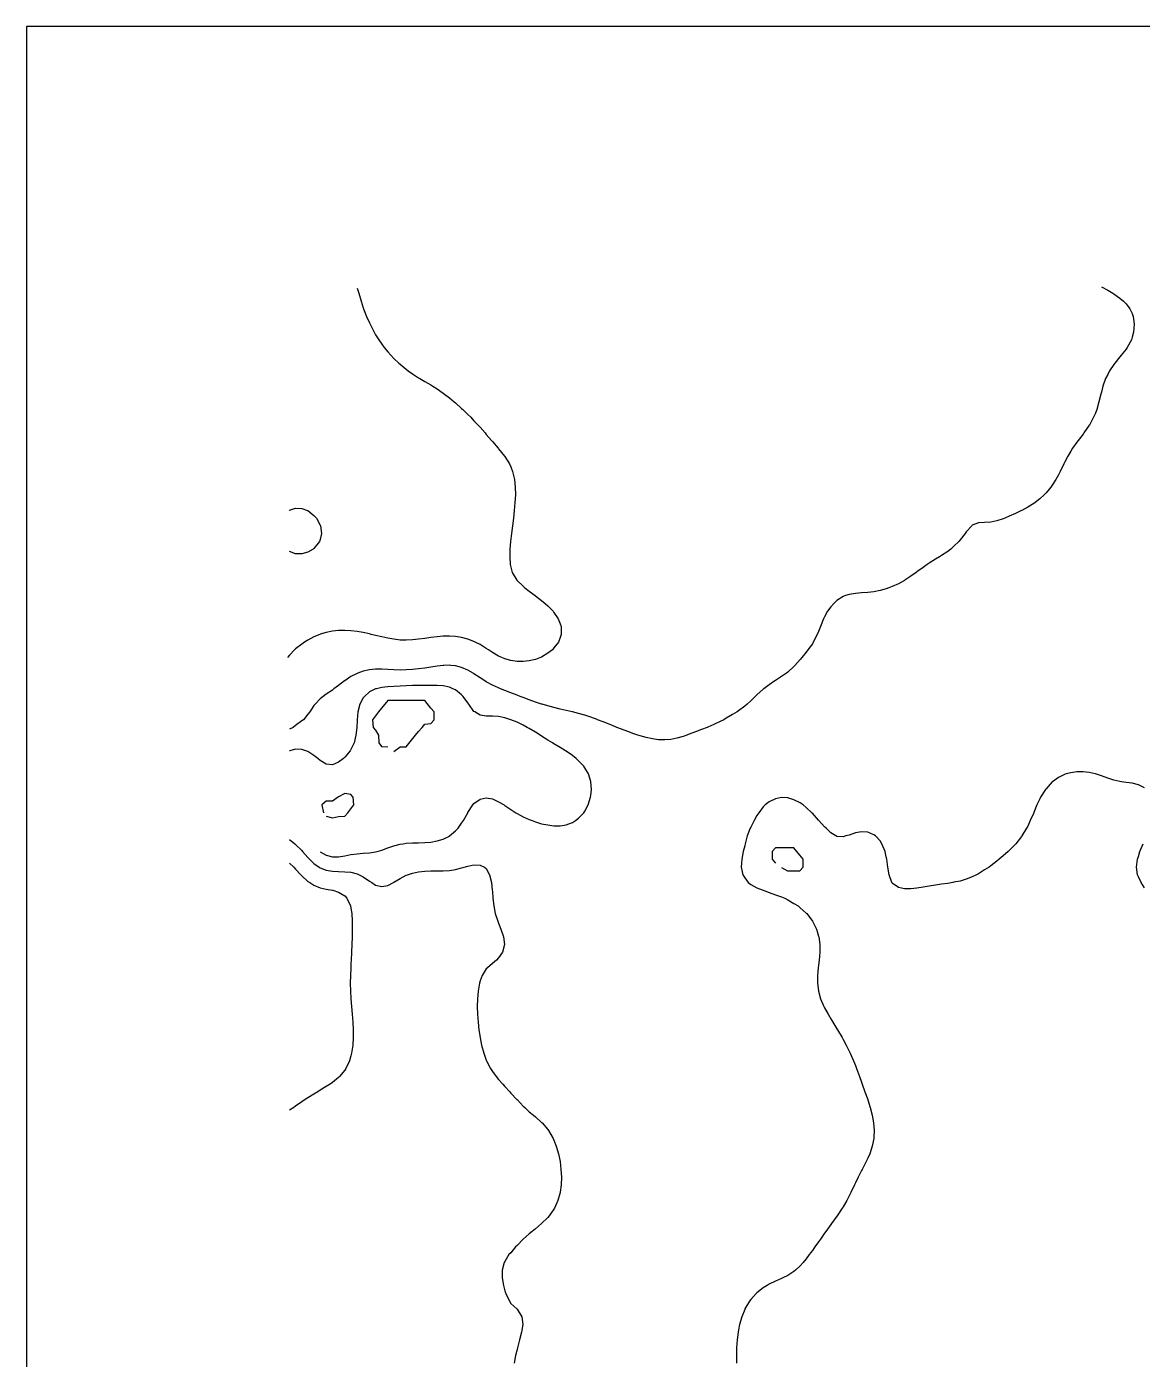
# Model space of a CAD drawing. Header units: metres. Extents: x 0 to 110, y 0 to 110.
# Drawn here: x 0 to 39.82, y 62.93 to 110.5 of the extents above; entities that cross this region are included whole.
import ezdxf

# ---------------------------------------------------------------- set-up
doc = ezdxf.new("R2010")
doc.units = ezdxf.units.M
doc.layers.add('laser', color=7, linetype='Continuous')
doc.layers.add('outline', color=7, linetype='Continuous')

msp = doc.modelspace()

# ---------------------------------------------------------------- linework, layer by layer
at = {"layer": 'laser'}
for points in [[(11.792, 101.16), (11.85, 100.982), (11.935, 100.705), (12.012, 100.468), (12.026, 100.429), (12.134, 100.152), (12.231, 99.922), (12.254, 99.875), (12.399, 99.598), (12.451, 99.503), (12.568, 99.322), (12.671, 99.166), (12.765, 99.045), (12.89, 98.888), (13.001, 98.768), (13.11, 98.652), (13.281, 98.491), (13.329, 98.447), (13.549, 98.267), (13.619, 98.214), (13.768, 98.11), (13.988, 97.968), (14.037, 97.938), (14.208, 97.838), (14.427, 97.708), (14.501, 97.661), (14.647, 97.571), (14.866, 97.421), (14.916, 97.384), (15.086, 97.252), (15.263, 97.107), (15.305, 97.068), (15.525, 96.87), (15.57, 96.831), (15.745, 96.656), (15.854, 96.554), (15.964, 96.433), (16.118, 96.277), (16.184, 96.197), (16.362, 96), (16.403, 95.946), (16.595, 95.724), (16.623, 95.686), (16.829, 95.447), (16.843, 95.429), (17.054, 95.17), (17.062, 95.158), (17.23, 94.893), (17.282, 94.781), (17.344, 94.616), (17.408, 94.34), (17.437, 94.063), (17.441, 93.786), (17.428, 93.509), (17.404, 93.233), (17.372, 92.956), (17.338, 92.679), (17.304, 92.402), (17.282, 92.212), (17.272, 92.126), (17.25, 91.849), (17.241, 91.572), (17.259, 91.295), (17.282, 91.2), (17.331, 91.018), (17.492, 90.742), (17.501, 90.732), (17.721, 90.524), (17.782, 90.465), (17.94, 90.353), (18.153, 90.188), (18.16, 90.184), (18.38, 90.019), (18.505, 89.911), (18.599, 89.825), (18.785, 89.635), (18.819, 89.588), (18.974, 89.358), (19.038, 89.176), (19.071, 89.081), (19.075, 88.804), (19.038, 88.696), (18.981, 88.528), (18.819, 88.32), (18.763, 88.251), (18.599, 88.134), (18.38, 87.996), (18.337, 87.974), (18.16, 87.914), (17.94, 87.862), (17.721, 87.839), (17.501, 87.842), (17.282, 87.874), (17.062, 87.933), (16.962, 87.974), (16.843, 88.032), (16.623, 88.162), (16.479, 88.251), (16.403, 88.304), (16.184, 88.442), (16.006, 88.528), (15.964, 88.55), (15.745, 88.639), (15.525, 88.695), (15.305, 88.728), (15.086, 88.742), (14.866, 88.74), (14.647, 88.723), (14.427, 88.696), (14.208, 88.663), (13.988, 88.631), (13.768, 88.607), (13.549, 88.596), (13.329, 88.604), (13.11, 88.631), (12.89, 88.672), (12.671, 88.721), (12.451, 88.771), (12.299, 88.804), (12.231, 88.82), (12.012, 88.867), (11.792, 88.905), (11.573, 88.934), (11.353, 88.948), (11.134, 88.945), (10.914, 88.922), (10.694, 88.878), (10.475, 88.809), (10.464, 88.804), (10.255, 88.717), (10.036, 88.601), (9.92, 88.528), (9.816, 88.459), (9.596, 88.285), (9.56, 88.251), (9.377, 88.058), (9.311, 87.974)], [(38.361, 101.217), (38.581, 101.09), (38.761, 100.982), (38.8, 100.96), (39.02, 100.807), (39.143, 100.705), (39.239, 100.611), (39.376, 100.429), (39.459, 100.256), (39.495, 100.152), (39.53, 99.875), (39.507, 99.598), (39.459, 99.412), (39.427, 99.322), (39.278, 99.045), (39.239, 98.985), (39.066, 98.768), (39.02, 98.709), (38.835, 98.491), (38.8, 98.442), (38.644, 98.214), (38.581, 98.088), (38.508, 97.938), (38.413, 97.661), (38.361, 97.457), (38.341, 97.384), (38.271, 97.107), (38.189, 96.831), (38.142, 96.707), (38.076, 96.554), (37.928, 96.277), (37.922, 96.268), (37.736, 96), (37.702, 95.955), (37.524, 95.724), (37.483, 95.669), (37.327, 95.447), (37.263, 95.348), (37.163, 95.17), (37.044, 94.941), (37.021, 94.893), (36.885, 94.616), (36.824, 94.503), (36.736, 94.34), (36.604, 94.133), (36.556, 94.063), (36.385, 93.855), (36.319, 93.786), (36.165, 93.645), (35.989, 93.509), (35.946, 93.478), (35.726, 93.346), (35.515, 93.233), (35.507, 93.228), (35.287, 93.123), (35.067, 93.021), (34.908, 92.956), (34.848, 92.928), (34.628, 92.854), (34.409, 92.808), (34.189, 92.794), (33.97, 92.785), (33.75, 92.7), (33.731, 92.679), (33.53, 92.469), (33.491, 92.402), (33.311, 92.181), (33.272, 92.126), (33.091, 91.949), (32.985, 91.849), (32.872, 91.768), (32.652, 91.62), (32.579, 91.572), (32.433, 91.485), (32.213, 91.345), (32.14, 91.295), (31.993, 91.194), (31.774, 91.034), (31.752, 91.018), (31.554, 90.878), (31.346, 90.742), (31.335, 90.734), (31.115, 90.612), (30.895, 90.51), (30.769, 90.465), (30.676, 90.43), (30.456, 90.37), (30.237, 90.329), (30.017, 90.304), (29.798, 90.288), (29.578, 90.268), (29.358, 90.231), (29.227, 90.188), (29.139, 90.153), (28.919, 90.013), (28.803, 89.911), (28.7, 89.789), (28.585, 89.635), (28.48, 89.435), (28.439, 89.358), (28.326, 89.081), (28.261, 88.906), (28.216, 88.804), (28.076, 88.528), (28.041, 88.471), (27.885, 88.251), (27.821, 88.172), (27.661, 87.974), (27.602, 87.906), (27.42, 87.697), (27.382, 87.659), (27.163, 87.457), (27.119, 87.42), (26.943, 87.298), (26.724, 87.16), (26.701, 87.144), (26.504, 87.007), (26.309, 86.867), (26.284, 86.848), (26.065, 86.649), (26.005, 86.59), (25.845, 86.434), (25.72, 86.313), (25.626, 86.24), (25.406, 86.074), (25.357, 86.037), (25.186, 85.94), (24.967, 85.812), (24.885, 85.76), (24.747, 85.698), (24.528, 85.594), (24.308, 85.494), (24.287, 85.483), (24.089, 85.41), (23.869, 85.326), (23.649, 85.241), (23.56, 85.206), (23.43, 85.163), (23.21, 85.098), (22.991, 85.054), (22.771, 85.037), (22.552, 85.044), (22.332, 85.073), (22.112, 85.119), (21.893, 85.178), (21.807, 85.206), (21.673, 85.251), (21.454, 85.333), (21.234, 85.416), (21.06, 85.483), (21.015, 85.502), (20.795, 85.595), (20.575, 85.684), (20.377, 85.76), (20.356, 85.768), (20.136, 85.85), (19.917, 85.921), (19.697, 85.982), (19.477, 86.035), (19.47, 86.037), (19.258, 86.087), (19.038, 86.139), (18.819, 86.194), (18.599, 86.255), (18.401, 86.313), (18.38, 86.319), (18.16, 86.391), (17.94, 86.467), (17.721, 86.547), (17.612, 86.59), (17.501, 86.633), (17.282, 86.721), (17.062, 86.807), (16.911, 86.867), (16.843, 86.895), (16.623, 86.994), (16.403, 87.113), (16.356, 87.144), (16.184, 87.254), (15.964, 87.4), (15.931, 87.42), (15.745, 87.526), (15.525, 87.621), (15.305, 87.679), (15.135, 87.697), (15.086, 87.703), (14.884, 87.697), (14.866, 87.697), (14.647, 87.671), (14.427, 87.636), (14.208, 87.601), (13.988, 87.572), (13.768, 87.549), (13.549, 87.534), (13.329, 87.529), (13.11, 87.535), (12.89, 87.548), (12.671, 87.561), (12.451, 87.561), (12.231, 87.54), (12.012, 87.489), (11.823, 87.42), (11.792, 87.408), (11.573, 87.296), (11.353, 87.152), (11.338, 87.144), (11.134, 86.98), (10.968, 86.867), (10.914, 86.817), (10.694, 86.667), (10.582, 86.59), (10.475, 86.504), (10.301, 86.313), (10.255, 86.261), (10.112, 86.037), (10.036, 85.955), (9.881, 85.76), (9.816, 85.718), (9.596, 85.558), (9.506, 85.483), (9.377, 85.417)], [(9.369, 93.233), (9.377, 93.238), (9.596, 93.309), (9.816, 93.304), (10.028, 93.233), (10.036, 93.229), (10.255, 93.051), (10.339, 92.956), (10.475, 92.704), (10.486, 92.679), (10.523, 92.402), (10.475, 92.197), (10.454, 92.126), (10.255, 91.874), (10.226, 91.849), (10.036, 91.738), (9.816, 91.675), (9.596, 91.68), (9.377, 91.762)], [(10.475, 81.047), (10.694, 80.919), (10.914, 80.864), (11.134, 80.866), (11.353, 80.9), (11.573, 80.943), (11.792, 80.976), (12.012, 80.995), (12.231, 81.011), (12.451, 81.041), (12.504, 81.055), (12.671, 81.103), (12.89, 81.184), (13.11, 81.261), (13.329, 81.317), (13.434, 81.331), (13.549, 81.349), (13.768, 81.361), (13.988, 81.364), (14.208, 81.37), (14.427, 81.39), (14.647, 81.43), (14.866, 81.498), (15.086, 81.605), (15.092, 81.608), (15.305, 81.788), (15.397, 81.885), (15.525, 82.068), (15.588, 82.162), (15.74, 82.439), (15.745, 82.447), (15.926, 82.715), (15.964, 82.764), (16.184, 82.921), (16.403, 82.966), (16.623, 82.929), (16.843, 82.833), (17.039, 82.715), (17.062, 82.701), (17.282, 82.549), (17.458, 82.439), (17.501, 82.41), (17.721, 82.286), (17.94, 82.192), (18.036, 82.162), (18.16, 82.112), (18.38, 82.047), (18.599, 82.001), (18.819, 81.974), (19.038, 81.973), (19.258, 82.009), (19.477, 82.094), (19.582, 82.162), (19.697, 82.241), (19.882, 82.439), (19.917, 82.49), (20.041, 82.715), (20.128, 82.992), (20.136, 83.058), (20.164, 83.269), (20.14, 83.546), (20.136, 83.558), (20.053, 83.822), (19.917, 84.042), (19.881, 84.099), (19.697, 84.292), (19.613, 84.376), (19.477, 84.478), (19.258, 84.632), (19.228, 84.653), (19.038, 84.764), (18.819, 84.896), (18.769, 84.929), (18.599, 85.031), (18.38, 85.172), (18.328, 85.206), (18.16, 85.311), (17.94, 85.442), (17.866, 85.483), (17.721, 85.56), (17.501, 85.666), (17.283, 85.76), (17.282, 85.76), (17.062, 85.83), (16.843, 85.873), (16.623, 85.888), (16.403, 85.889), (16.184, 85.916), (15.995, 86.037), (15.964, 86.058), (15.784, 86.313), (15.745, 86.36), (15.58, 86.59), (15.525, 86.643), (15.305, 86.82), (15.215, 86.867), (15.086, 86.918), (14.866, 86.963), (14.647, 86.978), (14.427, 86.981), (14.208, 86.982), (13.988, 86.982), (13.768, 86.977), (13.549, 86.968), (13.329, 86.957), (13.11, 86.946), (12.89, 86.932), (12.671, 86.909), (12.49, 86.867), (12.451, 86.857), (12.231, 86.75), (12.052, 86.59), (12.012, 86.535), (11.891, 86.313), (11.82, 86.037), (11.793, 85.76), (11.792, 85.74), (11.78, 85.483), (11.753, 85.206), (11.684, 84.929), (11.573, 84.696), (11.546, 84.653), (11.353, 84.418), (11.31, 84.376), (11.134, 84.24), (10.914, 84.149), (10.694, 84.171), (10.475, 84.301), (10.389, 84.376), (10.255, 84.483), (10.036, 84.625), (9.96, 84.653), (9.816, 84.697), (9.596, 84.702), (9.388, 84.653), (9.377, 84.65)], [(13.11, 84.62), (13.33, 84.79), (13.55, 84.79), (13.88, 85.21), (13.99, 85.34), (14.12, 85.48), (14.21, 85.6), (14.43, 85.62), (14.54, 85.76), (14.54, 86.04), (14.43, 86.17), (14.21, 86.45), (12.89, 86.45), (12.67, 86.17), (12.56, 86.04), (12.34, 85.76), (12.37, 85.48), (12.45, 85.38), (12.56, 85.21), (12.57, 84.93), (12.67, 84.8), (12.89, 84.79)], [(39.898, 83.327), (39.679, 83.431), (39.459, 83.488), (39.239, 83.52), (39.072, 83.546), (39.02, 83.553), (38.8, 83.601), (38.581, 83.671), (38.361, 83.75), (38.142, 83.822), (38.138, 83.822), (37.922, 83.873), (37.702, 83.898), (37.483, 83.896), (37.263, 83.865), (37.104, 83.822), (37.044, 83.802), (36.824, 83.693), (36.613, 83.546), (36.604, 83.537), (36.385, 83.295), (36.361, 83.269), (36.188, 82.992), (36.165, 82.936), (36.048, 82.715), (35.946, 82.449), (35.94, 82.439), (35.817, 82.162), (35.726, 81.959), (35.686, 81.885), (35.517, 81.608), (35.507, 81.595), (35.3, 81.331), (35.287, 81.318), (35.067, 81.091), (35.033, 81.055), (34.848, 80.895), (34.714, 80.778), (34.628, 80.712), (34.409, 80.546), (34.347, 80.501), (34.189, 80.396), (33.97, 80.263), (33.896, 80.224), (33.75, 80.152), (33.53, 80.066), (33.311, 80.001), (33.091, 79.954), (33.055, 79.948), (32.872, 79.917), (32.652, 79.884), (32.433, 79.85), (32.213, 79.813), (31.993, 79.776), (31.774, 79.741), (31.554, 79.718), (31.335, 79.719), (31.115, 79.769), (30.895, 79.924), (30.879, 79.948), (30.777, 80.224), (30.736, 80.501), (30.698, 80.778), (30.676, 80.865), (30.635, 81.055), (30.521, 81.331), (30.456, 81.43), (30.289, 81.608), (30.237, 81.652), (30.017, 81.747), (29.798, 81.76), (29.578, 81.716), (29.358, 81.641), (29.241, 81.608), (29.139, 81.575), (28.919, 81.585), (28.881, 81.608), (28.7, 81.716), (28.531, 81.885), (28.48, 81.933), (28.277, 82.162), (28.261, 82.178), (28.041, 82.418), (28.021, 82.439), (27.821, 82.624), (27.708, 82.715), (27.602, 82.787), (27.382, 82.899), (27.163, 82.965), (26.943, 82.979), (26.724, 82.938), (26.504, 82.832), (26.361, 82.715), (26.284, 82.643), (26.127, 82.439), (26.065, 82.345), (25.959, 82.162), (25.845, 81.922), (25.827, 81.885), (25.715, 81.608), (25.639, 81.331), (25.626, 81.262), (25.568, 81.055), (25.52, 80.778), (25.504, 80.501), (25.556, 80.224), (25.626, 80.119), (25.752, 79.948), (25.845, 79.882), (26.065, 79.755), (26.284, 79.671), (26.286, 79.671), (26.504, 79.59), (26.724, 79.513), (26.943, 79.435), (27.055, 79.394), (27.163, 79.33), (27.382, 79.198), (27.53, 79.117), (27.602, 79.048), (27.821, 78.856), (27.84, 78.841), (28.041, 78.573), (28.047, 78.564), (28.185, 78.287), (28.261, 78.035), (28.267, 78.01), (28.303, 77.733), (28.303, 77.457), (28.281, 77.18), (28.261, 76.993), (28.25, 76.903), (28.226, 76.626), (28.225, 76.35), (28.261, 76.077), (28.261, 76.073), (28.336, 75.796), (28.456, 75.519), (28.48, 75.474), (28.603, 75.243), (28.7, 75.08), (28.768, 74.966), (28.919, 74.721), (28.939, 74.689), (29.103, 74.412), (29.139, 74.347), (29.253, 74.135), (29.358, 73.923), (29.389, 73.859), (29.509, 73.582), (29.578, 73.41), (29.62, 73.305), (29.722, 73.028), (29.798, 72.819), (29.822, 72.752), (29.919, 72.475), (30.016, 72.198), (30.017, 72.193), (30.102, 71.921), (30.175, 71.644), (30.226, 71.368), (30.237, 71.225), (30.247, 71.091), (30.237, 70.868), (30.234, 70.814), (30.181, 70.537), (30.087, 70.261), (30.017, 70.106), (29.96, 69.984), (29.817, 69.707), (29.798, 69.669), (29.678, 69.43), (29.578, 69.223), (29.545, 69.154), (29.414, 68.877), (29.358, 68.766), (29.273, 68.6), (29.139, 68.371), (29.11, 68.323), (28.924, 68.046), (28.919, 68.04), (28.725, 67.77), (28.7, 67.736), (28.524, 67.493), (28.48, 67.434), (28.327, 67.216), (28.261, 67.123), (28.133, 66.939), (28.041, 66.811), (27.933, 66.663), (27.821, 66.516), (27.712, 66.386), (27.602, 66.263), (27.434, 66.109), (27.382, 66.065), (27.163, 65.921), (26.992, 65.832), (26.943, 65.809), (26.724, 65.712), (26.504, 65.604), (26.423, 65.556), (26.284, 65.473), (26.065, 65.303), (26.04, 65.279), (25.845, 65.067), (25.798, 65.002), (25.634, 64.725), (25.626, 64.708), (25.524, 64.448), (25.445, 64.172), (25.406, 63.977), (25.39, 63.895), (25.354, 63.618), (25.334, 63.341), (25.33, 63.065), (25.338, 62.788)], [(10.69, 82.32), (10.91, 82.26), (11.13, 82.3), (11.35, 82.31), (11.46, 82.44), (11.68, 82.72), (11.65, 82.99), (11.57, 83.09), (11.35, 83.13), (11.13, 83), (10.91, 82.85), (10.69, 82.85), (10.53, 82.72), (10.6, 82.44)], [(9.377, 81.488), (9.568, 81.331), (9.596, 81.308), (9.816, 81.088), (9.845, 81.055), (10.036, 80.839), (10.093, 80.778), (10.255, 80.622), (10.434, 80.501), (10.475, 80.475), (10.694, 80.389), (10.914, 80.35), (11.134, 80.339), (11.353, 80.334), (11.573, 80.313), (11.792, 80.257), (11.871, 80.224), (12.012, 80.145), (12.231, 79.997), (12.321, 79.948), (12.451, 79.857), (12.671, 79.8), (12.89, 79.842), (13.089, 79.948), (13.11, 79.958), (13.329, 80.091), (13.549, 80.208), (13.59, 80.224), (13.768, 80.284), (13.988, 80.329), (14.208, 80.352), (14.427, 80.361), (14.647, 80.362), (14.866, 80.364), (15.086, 80.378), (15.305, 80.413), (15.525, 80.474), (15.617, 80.501), (15.745, 80.534), (15.964, 80.576), (16.184, 80.57), (16.338, 80.501), (16.403, 80.445), (16.523, 80.224), (16.588, 79.948), (16.619, 79.671), (16.623, 79.625), (16.64, 79.394), (16.67, 79.117), (16.724, 78.841), (16.816, 78.564), (16.843, 78.496), (16.922, 78.287), (17.017, 78.01), (17.056, 77.733), (16.982, 77.457), (16.843, 77.259), (16.767, 77.18), (16.623, 77.06), (16.444, 76.903), (16.403, 76.862), (16.252, 76.626), (16.184, 76.443), (16.161, 76.35), (16.113, 76.073), (16.087, 75.796), (16.079, 75.519), (16.089, 75.243), (16.111, 74.966), (16.142, 74.689), (16.182, 74.412), (16.184, 74.405), (16.237, 74.135), (16.311, 73.859), (16.403, 73.607), (16.414, 73.582), (16.56, 73.305), (16.623, 73.203), (16.754, 73.028), (16.843, 72.914), (16.991, 72.752), (17.062, 72.668), (17.247, 72.475), (17.282, 72.432), (17.499, 72.198), (17.501, 72.196), (17.721, 71.967), (17.774, 71.921), (17.94, 71.764), (18.088, 71.644), (18.16, 71.58), (18.38, 71.383), (18.395, 71.368), (18.599, 71.13), (18.626, 71.091), (18.787, 70.814), (18.819, 70.749), (18.9, 70.537), (18.982, 70.261), (19.038, 69.985), (19.039, 69.984), (19.07, 69.707), (19.083, 69.43), (19.073, 69.154), (19.038, 68.897), (19.035, 68.877), (18.957, 68.6), (18.836, 68.323), (18.819, 68.292), (18.645, 68.046), (18.599, 67.988), (18.38, 67.771), (18.377, 67.77), (18.16, 67.583), (18.039, 67.493), (17.94, 67.4), (17.723, 67.216), (17.721, 67.213), (17.501, 66.986), (17.448, 66.939), (17.282, 66.73), (17.214, 66.663), (17.062, 66.417), (17.041, 66.386), (16.966, 66.109), (16.971, 65.832), (17.018, 65.556), (17.062, 65.367), (17.097, 65.279), (17.237, 65.002), (17.282, 64.922), (17.492, 64.725), (17.501, 64.714), (17.675, 64.448), (17.703, 64.172), (17.659, 63.895), (17.591, 63.618), (17.52, 63.341), (17.501, 63.273), (17.452, 63.065), (17.396, 62.788)], [(26.94, 80.48), (27.16, 80.36), (27.6, 80.36), (27.71, 80.5), (27.71, 80.78), (27.6, 80.92), (27.49, 81.05), (27.38, 81.19), (26.72, 81.19), (26.61, 81.05), (26.61, 80.78), (26.72, 80.64)], [(39.898, 79.763), (39.774, 79.948), (39.679, 80.149), (39.646, 80.224), (39.604, 80.501), (39.643, 80.778), (39.679, 80.873), (39.733, 81.055), (39.843, 81.331)], [(9.377, 80.641), (9.53, 80.501), (9.596, 80.427), (9.785, 80.224), (9.816, 80.189), (10.036, 79.989), (10.105, 79.948), (10.255, 79.847), (10.475, 79.759), (10.694, 79.708), (10.914, 79.673), (10.927, 79.671), (11.134, 79.601), (11.353, 79.469), (11.428, 79.394), (11.557, 79.117), (11.573, 79.028), (11.604, 78.841), (11.62, 78.564), (11.622, 78.287), (11.617, 78.01), (11.609, 77.733), (11.597, 77.457), (11.58, 77.18), (11.573, 77.053), (11.564, 76.903), (11.552, 76.626), (11.549, 76.35), (11.556, 76.073), (11.573, 75.81), (11.574, 75.796), (11.597, 75.519), (11.622, 75.243), (11.643, 74.966), (11.655, 74.689), (11.655, 74.412), (11.637, 74.135), (11.596, 73.859), (11.573, 73.763), (11.518, 73.582), (11.386, 73.305), (11.353, 73.253), (11.169, 73.028), (11.134, 72.992), (10.914, 72.81), (10.83, 72.752), (10.694, 72.663), (10.475, 72.529), (10.386, 72.475), (10.255, 72.396), (10.036, 72.258), (9.943, 72.198), (9.816, 72.115), (9.596, 71.966), (9.532, 71.921), (9.377, 71.815)]]:
    msp.add_lwpolyline(points, dxfattribs=at)
at = {"layer": 'outline'}
msp.add_lwpolyline([(0, 0), (110.5, 0), (110.5, 110.5), (0, 110.5)], close=True, dxfattribs=at)

doc.saveas('drawing.dxf')
